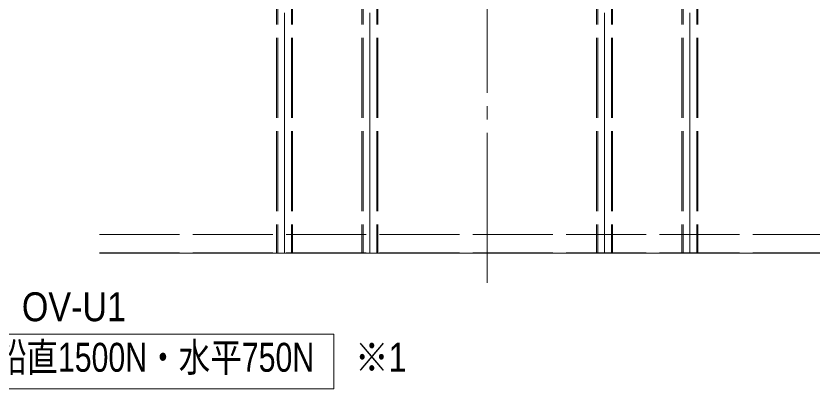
# Model space of a CAD drawing. Units: millimetres, scale not verified. Extents: x -800 to 804, y -551 to 557.
# Drawn here: x 193.8 to 495.3, y 155.3 to 295.2 of the extents above; entities that cross this region are included whole.
import ezdxf
from ezdxf.enums import TextEntityAlignment as Align

# ---------------------------------------------------------------- set-up
doc = ezdxf.new("R2010")
doc.units = ezdxf.units.MM
doc.header["$LTSCALE"] = 5
doc.linetypes.add('LONG_CHAIN', pattern=[21, 18, -1, 1, -1])
doc.linetypes.add('LONG_DASHED1', pattern=[7, 6, -1])
for name, color, linetype, lineweight in [('0-2_10ユーザー', 4, 'Continuous', 9), ('0-5_1', 7, 'Continuous', 9), ('0-B_shade', 6, 'LONG_DASHED1', 9), ('0-C_CENTER', 7, 'LONG_CHAIN', 9), ('0-D_中心線', 1, 'LONG_CHAIN', 9)]:
    doc.layers.add(name, color=color, linetype=linetype, lineweight=lineweight)
doc.layers.add('0-6_moji', color=2, linetype='Continuous')
doc.styles.add('ＭＳ Ｐゴシック', font='')
doc.styles.get('ＭＳ Ｐゴシック').set_extended_font_data('MS PGothic')

msp = doc.modelspace()

# ---------------------------------------------------------------- linework, layer by layer
at = {"layer": '0-2_10ユーザー'}
msp.add_lwpolyline([(125.028, 175.84), (312.905, 175.84), (312.905, 155.271), (125.028, 155.271)], close=True, dxfattribs=at)
at = {"layer": '0-5_1'}
msp.add_line((225.131, 206.257), (495.259, 206.257), dxfattribs=at)
at = {"layer": '0-B_shade'}
for p, q in [((291.519, 496.974), (291.519, 206.377)), ((291.979, 496.974), (291.979, 206.377)), ((297.059, 496.974), (297.059, 206.377)), ((297.519, 496.974), (297.519, 206.377)), ((323.519, 496.974), (323.519, 206.377)), ((323.979, 496.974), (323.979, 206.377)), ((329.059, 496.974), (329.059, 206.377)), ((329.519, 496.974), (329.519, 206.377)), ((411.519, 496.974), (411.519, 206.377)), ((411.979, 496.974), (411.979, 206.377)), ((417.059, 496.974), (417.059, 206.377)), ((417.519, 496.974), (417.519, 206.377)), ((443.519, 496.974), (443.519, 206.377)), ((443.979, 496.974), (443.979, 206.377)), ((449.059, 496.974), (449.059, 206.377)), ((449.519, 496.974), (449.519, 206.377)), ((225.131, 213.257), (495.259, 213.257)), ((225.131, 206.377), (495.259, 206.377))]:
    msp.add_line(p, q, dxfattribs=at)
at = {"layer": '0-C_CENTER', "color": 5}
for p, q in [((294.519, 206.377), (294.519, 496.974)), ((326.519, 206.377), (326.519, 496.974)), ((414.519, 206.377), (414.519, 496.974)), ((446.519, 206.377), (446.519, 496.974))]:
    msp.add_line(p, q, dxfattribs=at)
at = {"layer": '0-D_中心線'}
msp.add_line((370.519, 461.376), (370.519, 195.102), dxfattribs=at)

# ---------------------------------------------------------------- texts
at = {"layer": '0-6_moji', "style": 'ＭＳ Ｐゴシック'}
for s, width, p in [('OV-U1\u3000', 0.9, (195.96, 177.417)), ('最大荷重；鉛直1500N・水平750N', 0.8, (126.6, 158.464)), ('※1', 0.85, (320.909, 158.464))]:
    msp.add_text(s, height=10.85, dxfattribs=dict(at, width=width)).set_placement(p, align=Align.BOTTOM_LEFT)

doc.saveas('drawing.dxf')
